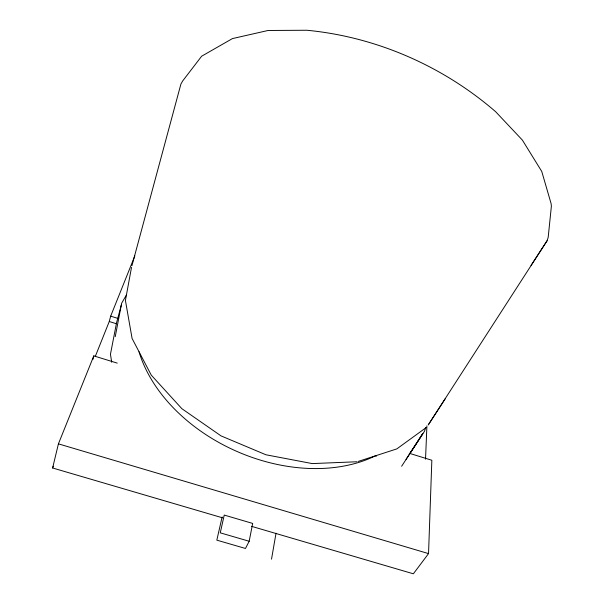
<?xml version="1.0" encoding="UTF-8"?>
<svg xmlns="http://www.w3.org/2000/svg" width="604" height="604" viewBox="0 0 604 604"><rect width="100%" height="100%" fill="white"/><g stroke="black" fill="none" stroke-linecap="round" stroke-linejoin="round"><path stroke-width="0.91" d="M251.521 526.326L413.363 573.8L428.538 553.604L431.845 460.256L409.308 453.294M425.533 459.176L426.915 425.828M271.521 559.183L276.02 533.241M131.513 267.368L125.421 300.467L132.087 338.459L151.249 375.114L181.88 408.704L221.026 435.884L265.926 454.774L312.253 463.585L356.889 461.766M115.236 336.662L121.63 303.261L126.312 295.167M121.306 305.141L116.572 322.702L110.457 354.238L111.695 362.264M249.173 541.26L252.668 523.426L224.235 515.069L220.264 532.834L249.173 541.26L245.473 548.47L216.821 540.15L222.121 516.979M425.714 427.685L424.484 431.271L401.622 466.25M222.589 517.839L52.616 467.987L58.422 443.857L93.801 355.884L117.244 363.117M92.88 359.493L93.801 355.884M95.334 356.307L109.264 321.509L110.668 316.149L134.835 255.907M131.936 265.715L180.921 84.031L182.687 80.936L201.668 56.195L232.434 38.588L268.078 30.479L306.87 30.253C376.322 36.867 442.959 66.115 495.642 111.71L522.377 140.09L541.75 171.438L551.112 203.639L551.384 206.16L548.183 237.402L547.081 240.747L428.244 424.944L445.405 398.497M52.616 467.987L53.311 466.235M531.037 265.435L547.081 240.747M406.062 459.357L422.8 433.559L409.882 453.574M426.145 427.602L396.813 448.9L358.119 461.448M58.422 443.857L428.538 553.604M109.264 321.509L116.451 323.767M110.668 316.149L117.863 318.406M376.247 456.314L375.779 455.658A150.638 106.734 24 0 1 139.033 351.762"/></g></svg>
